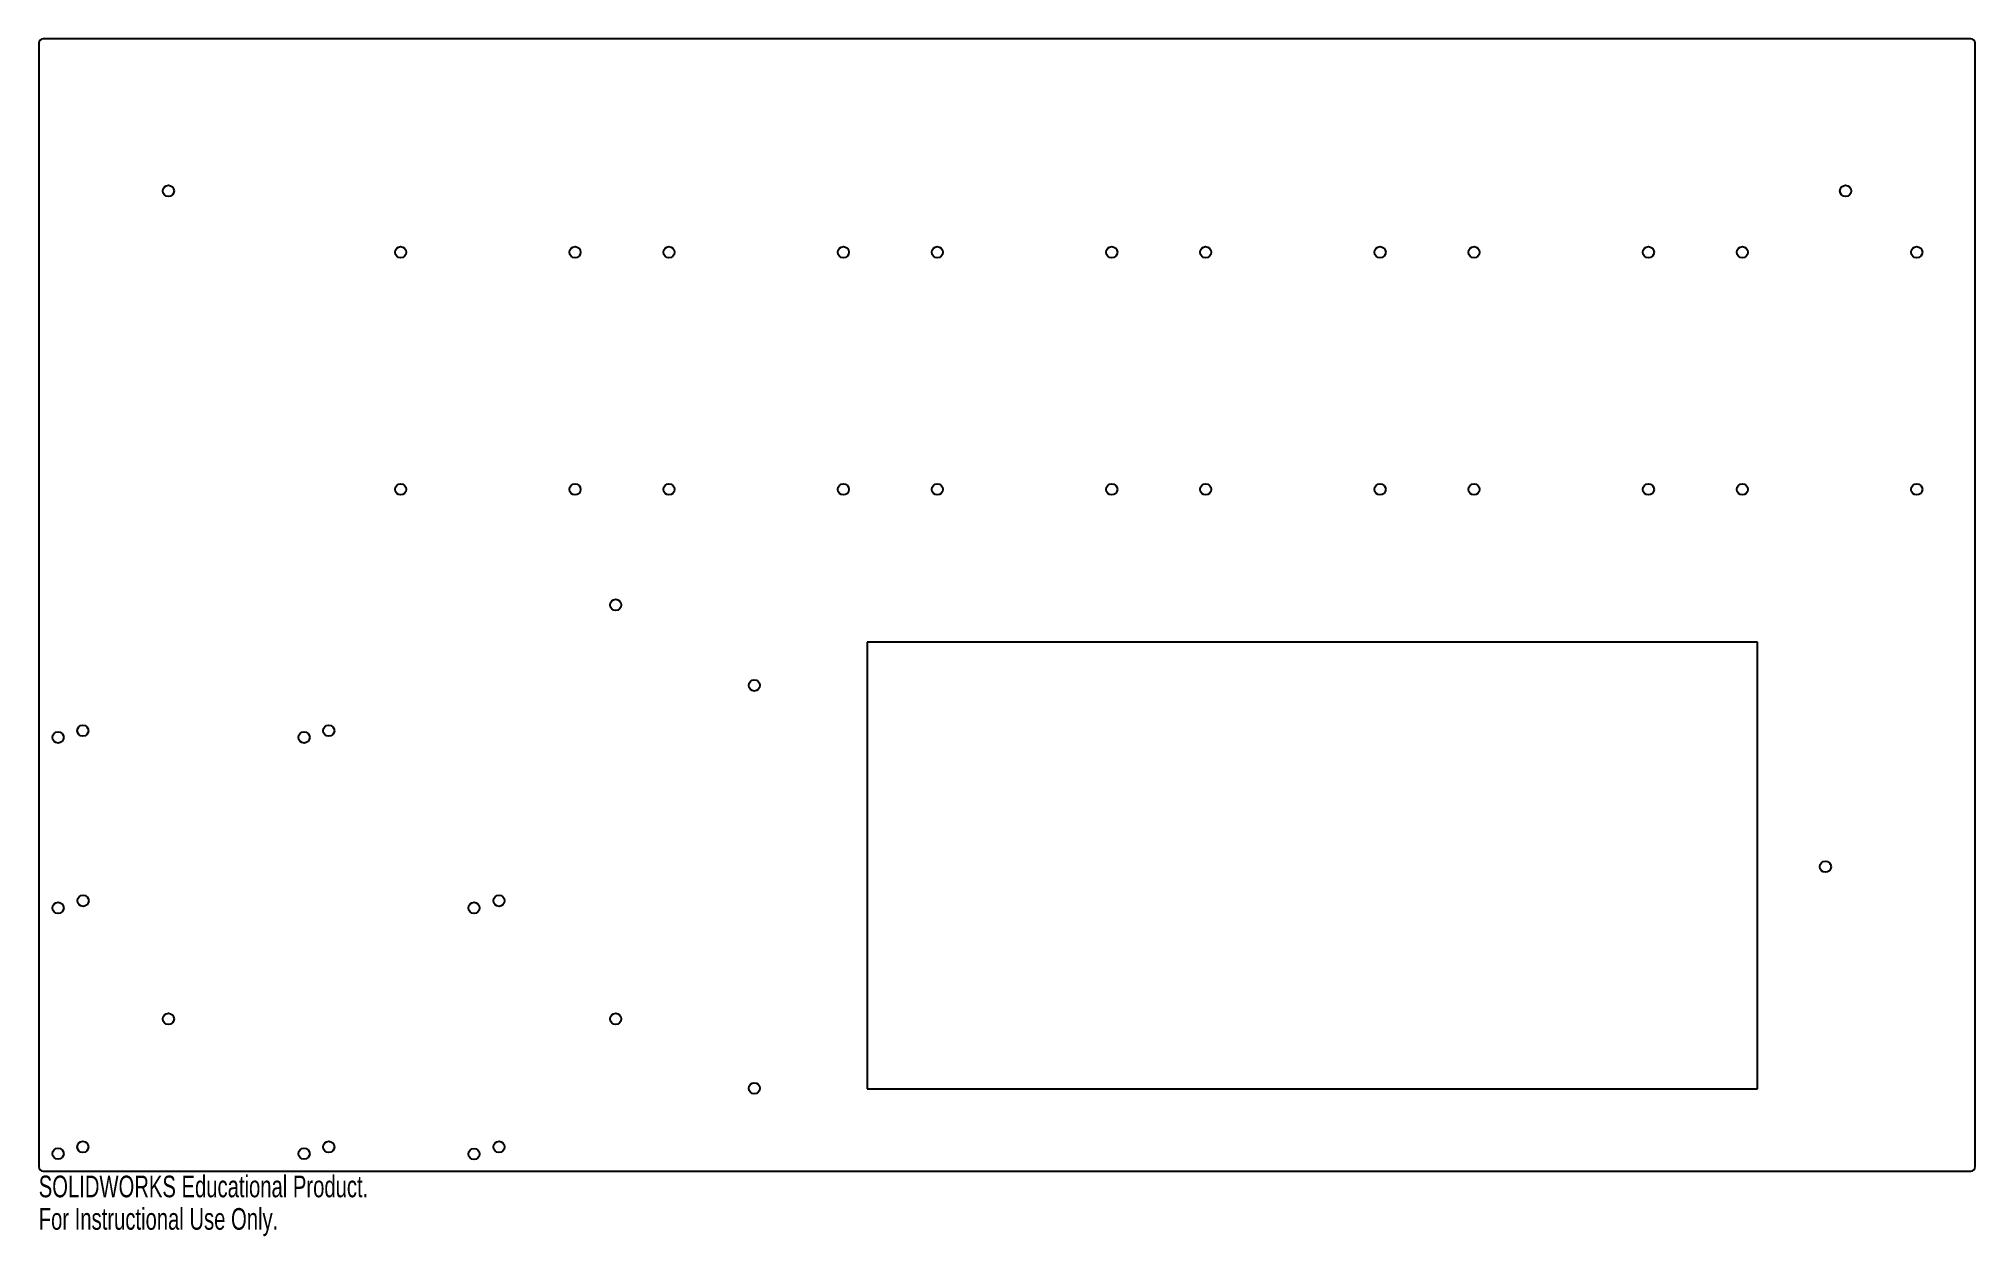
# Model space of a CAD drawing. Header units: millimetres. Extents: x -216 to 216, y -141 to 126.
import ezdxf

# ---------------------------------------------------------------- set-up
doc = ezdxf.new("R2010")
doc.units = ezdxf.units.MM
doc.styles.add('SLDTEXTSTYLE0', font='TXT', dxfattribs={"width": 0.7})

msp = doc.modelspace()

# ---------------------------------------------------------------- linework, layer by layer
at = {"color": 7, "linetype": 'Continuous', "lineweight": 25}
for p, q in [((215.5, 126.5), (-215.5, 126.5)), ((-216.5, 125.5), (-216.5, -125.5)), ((216.5, -125.5), (216.5, 125.5)), ((-31.29, -8.35), (-31.29, -108.15)), ((167.79, -8.35), (-31.29, -8.35)), ((167.79, -108.15), (167.79, -8.35)), ((-31.29, -108.15), (167.79, -108.15)), ((-215.5, -126.5), (215.5, -126.5))]:
    msp.add_line(p, q, dxfattribs=at)
for centre in [(-187.5, 92.5), (187.5, 92.5), (-135.58, 78.81), (-96.58, 78.81), (-75.58, 78.81), (-36.58, 78.81), (-15.58, 78.81), (23.42, 78.81), (44.42, 78.81), (83.42, 78.81), (104.42, 78.81), (143.42, 78.81), (164.42, 78.81), (203.42, 78.81), (-135.58, 25.81), (-96.58, 25.81), (-75.58, 25.81), (-36.58, 25.81), (-15.58, 25.81), (23.42, 25.81), (44.42, 25.81), (83.42, 25.81), (104.42, 25.81), (143.42, 25.81), (164.42, 25.81), (203.42, 25.81), (-87.5, 0), (-56.5, -18), (-212.16, -29.62), (-206.64, -28.1), (-157.16, -29.62), (-151.64, -28.1), (183, -58.5), (-206.58, -66.1), (-113.58, -66.1), (-212.17, -67.69), (-119.17, -67.69), (-187.5, -92.5), (-87.5, -92.5), (-56.5, -108), (-206.64, -121.1), (-151.64, -121.1), (-113.58, -121.1), (-212.16, -122.62), (-157.16, -122.62), (-119.17, -122.69)]:
    msp.add_circle(centre, 1.25, dxfattribs=at)
for centre, start, end in [((-215.5, 125.5), 90, 180), ((215.5, 125.5), 0, 90), ((-215.5, -125.5), 180, 270), ((215.5, -125.5), 270, 0)]:
    msp.add_arc(centre, 1, start, end, dxfattribs=at)

# ---------------------------------------------------------------- texts
at = {"color": 7, "linetype": 'Continuous', "char_height": 4.8336, "attachment_point": 1, "style": 'SLDTEXTSTYLE0'}
for s, insert in [('SOLIDWORKS Educational Product.', (-216.5, -127.52)), ('For Instructional Use Only.', (-216.5, -134.77))]:
    msp.add_mtext(s, dxfattribs=dict(at, insert=insert))

doc.saveas('drawing.dxf')
